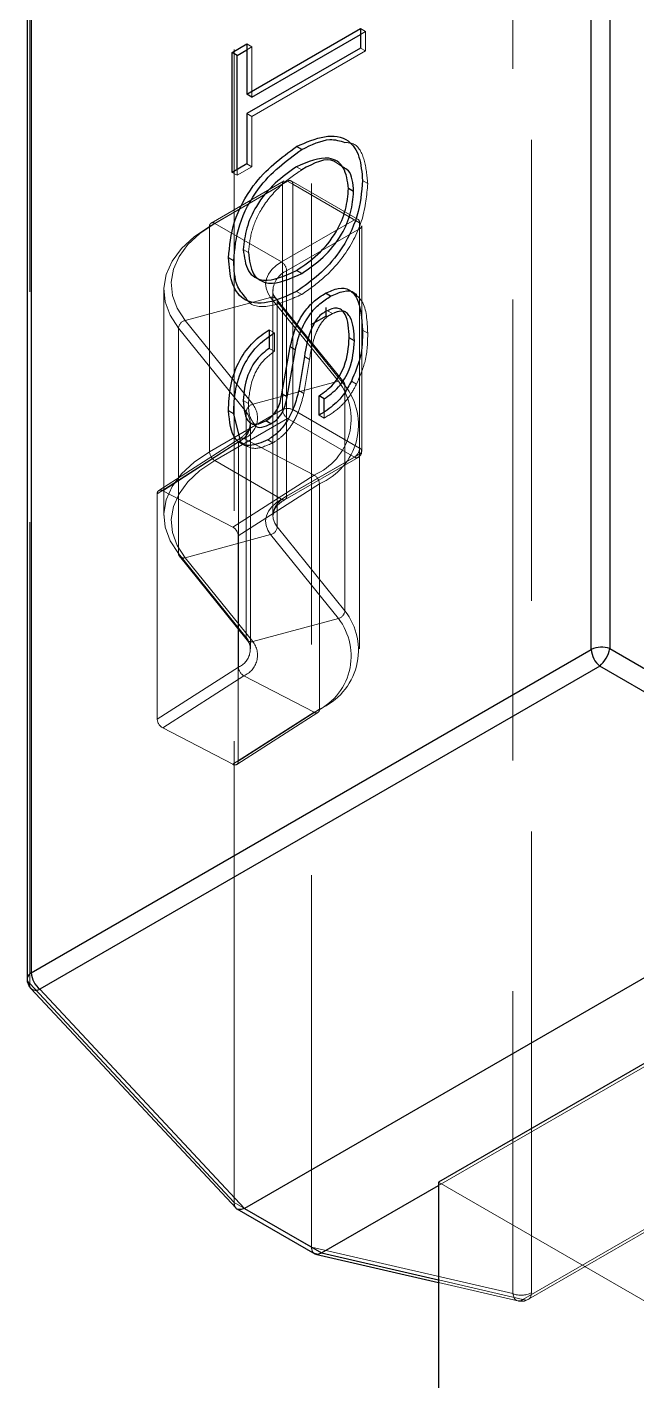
# Model space of a CAD drawing. Header units: millimetres. Extents: x 0 to 841, y 0 to 2287.
# Drawn here: x 597.566 to 599.245, y 219.451 to 223.18 of the extents above; entities that cross this region are included whole.
import ezdxf

# ---------------------------------------------------------------- set-up
doc = ezdxf.new("R2010")
doc.units = ezdxf.units.MM
doc.header["$PDSIZE"] = -1
doc.linetypes.add('HIDDEN', pattern=[1.905, 1.27, -0.635])

msp = doc.modelspace()

# ---------------------------------------------------------------- linework, layer by layer
at = {"color": 7, "linetype": 'Continuous', "lineweight": 25}
for p, q in [((599.1196, 221.4656), (599.1196, 226.0221)), ((599.1708, 226.0247), (599.1708, 221.4682)), ((597.5779, 225.1321), (597.5779, 220.5757)), ((597.5662, 225.1158), (597.5662, 220.5593)), ((598.1711, 222.9952), (598.4841, 223.1759)), ((598.1852, 222.987), (598.4841, 223.1595)), ((598.4841, 223.1759), (598.4841, 223.1223)), ((598.1305, 223.1101), (598.1711, 223.1335)), ((598.1446, 223.1019), (598.1711, 223.1172)), ((598.1711, 223.1335), (598.1711, 222.9952)), ((598.4841, 223.1223), (598.1711, 222.9416)), ((598.1305, 222.7799), (598.1305, 223.1101)), ((598.1446, 223.1019), (598.1305, 223.1101)), ((598.1446, 222.7881), (598.1446, 223.1019)), ((598.1852, 222.987), (598.1711, 222.9952)), ((598.1711, 222.9416), (598.1711, 222.8033)), ((598.3224, 222.8429), (598.3082, 222.851)), ((598.1711, 222.8033), (598.1305, 222.7799)), ((598.4653, 222.7268), (598.4512, 222.735)), ((598.135, 222.5361), (598.1208, 222.5443)), ((598.3224, 222.5015), (598.3082, 222.5097)), ((598.4016, 222.4387), (598.3875, 222.4468)), ((598.2329, 222.3465), (598.2329, 222.2951)), ((598.2677, 222.1702), (598.2909, 222.2996)), ((598.305, 222.2914), (598.2909, 222.2996)), ((598.4673, 222.316), (598.4531, 222.3241)), ((598.2818, 222.162), (598.305, 222.2914)), ((598.3295, 222.2728), (598.314, 222.1791)), ((598.2818, 222.162), (598.2677, 222.1702)), ((598.3701, 222.1111), (598.3701, 222.1646)), ((598.3842, 222.1565), (598.3701, 222.1646)), ((598.3842, 222.1212), (598.3842, 222.1565)), ((598.135, 222.1152), (598.1208, 222.1234)), ((598.1551, 222.0369), (598.135, 222.1152)), ((598.2374, 222.0873), (598.2232, 222.0955)), ((601.345, 221.5268), (598.6987, 219.9991)), ((597.5779, 220.5757), (599.1196, 221.4656)), ((599.1708, 221.4682), (599.9751, 221.0039)), ((599.143, 221.42), (597.6013, 220.53)), ((599.9472, 220.9557), (599.143, 221.42)), ((599.9468, 220.9554), (598.1649, 219.9267)), ((597.577, 220.532), (598.1417, 219.9269)), ((597.6013, 220.53), (598.1645, 219.9265)), ((598.3771, 219.8043), (598.6987, 219.9899)), ((598.6987, 219.9991), (598.6987, 217.5147)), ((598.1435, 219.9256), (598.3585, 219.8015)), ((598.1649, 219.9267), (598.3771, 219.8043)), ((598.3606, 219.8005), (598.6987, 219.7224)), ((598.3766, 219.804), (598.6987, 219.7296))]:
    msp.add_line(p, q, dxfattribs=at)
at = {"color": 7, "linetype": 'HIDDEN', "lineweight": 18}
for p, q in [((597.5735, 220.5461), (597.5735, 225.1026)), ((598.1366, 219.9431), (598.1366, 224.777)), ((598.3488, 224.6545), (598.3488, 219.8206)), ((598.9035, 224.3347), (598.9035, 219.6919)), ((598.9548, 219.6945), (598.9548, 224.3373)), ((598.4982, 223.1677), (598.4841, 223.1759)), ((598.4841, 223.1595), (598.4982, 223.1677)), ((598.4982, 223.1677), (598.4982, 223.1142)), ((598.1852, 223.1253), (598.1711, 223.1335)), ((598.1711, 223.1172), (598.1852, 223.1253)), ((598.1852, 223.1253), (598.1852, 222.987)), ((598.4982, 223.1142), (598.1852, 222.9335)), ((598.4982, 223.1142), (598.4841, 223.1223)), ((598.1852, 222.9335), (598.1711, 222.9416)), ((598.1852, 222.9335), (598.1852, 222.7952)), ((598.1446, 222.7717), (598.1305, 222.7799)), ((598.1852, 222.7952), (598.1446, 222.7717)), ((598.1446, 222.7717), (598.1446, 222.7881)), ((598.1852, 222.7952), (598.1711, 222.8033)), ((598.3224, 222.7871), (598.3082, 222.7953)), ((598.4361, 222.7939), (598.4155, 222.8076)), ((598.2695, 222.747), (598.0687, 222.6311)), ((598.2736, 222.7561), (598.0728, 222.6402)), ((598.0828, 222.6392), (598.2836, 222.7552)), ((598.2695, 222.1264), (598.2695, 222.747)), ((598.2836, 222.7552), (598.4675, 222.649)), ((598.4775, 222.65), (598.2936, 222.7561)), ((598.2978, 222.747), (598.2978, 222.1264)), ((598.4816, 222.6409), (598.2978, 222.747)), ((598.504, 222.7491), (598.4898, 222.7573)), ((598.0687, 222.0105), (598.0687, 222.6311)), ((598.0828, 222.6392), (598.2667, 222.5331)), ((598.4675, 222.649), (598.2667, 222.5331)), ((598.4816, 222.0203), (598.4816, 222.6409)), ((598.4875, 222.0121), (598.4875, 222.6327)), ((598.2808, 222.5086), (598.4816, 222.6245)), ((598.4816, 222.6245), (598.4816, 222.004)), ((598.1756, 222.5595), (598.1614, 222.5677)), ((598.2808, 222.5086), (598.2808, 221.888)), ((597.9427, 222.4556), (597.9427, 221.835)), ((598.2427, 222.4556), (598.2427, 221.835)), ((598.3224, 222.4435), (598.3082, 222.4517)), ((598.4731, 222.4436), (598.459, 222.4518)), ((598.0012, 222.3719), (598.2368, 222.4353)), ((598.2368, 222.4353), (598.4232, 222.2045)), ((598.4387, 222.2008), (598.2524, 222.4315)), ((598.2549, 222.4238), (598.2549, 221.8033)), ((598.4413, 222.1931), (598.2549, 222.4238)), ((598.1875, 222.1411), (598.0012, 222.3719)), ((598.4074, 222.3907), (598.3932, 222.3989)), ((597.983, 221.7301), (597.983, 222.3506)), ((597.983, 222.3506), (598.1694, 222.1199)), ((598.247, 222.3383), (598.2329, 222.3465)), ((598.247, 222.3383), (598.247, 222.287)), ((598.504, 222.3372), (598.4898, 222.3453)), ((598.247, 222.287), (598.2329, 222.2951)), ((598.3436, 222.2647), (598.3282, 222.171)), ((598.3436, 222.2647), (598.3295, 222.2728)), ((598.1875, 222.1411), (598.4232, 222.2045)), ((598.4413, 222.1931), (598.4413, 221.5725)), ((598.4731, 222.1966), (598.4589, 222.2048)), ((598.1756, 222.1431), (598.1614, 222.1513)), ((598.3282, 222.171), (598.314, 222.1791)), ((598.0687, 222.0105), (598.2695, 222.1264)), ((598.1694, 221.4993), (598.1694, 222.1199)), ((598.2978, 222.1264), (598.4816, 222.0203)), ((598.3842, 222.1029), (598.3701, 222.1111)), ((598.3842, 222.1029), (598.3842, 222.1212)), ((598.2836, 222.1019), (598.0828, 221.986)), ((598.1816, 221.4676), (598.1816, 222.0882)), ((598.4675, 221.9958), (598.2836, 222.1019)), ((598.4816, 221.4676), (598.4816, 222.0882)), ((598.1482, 222.038), (597.9247, 221.8946)), ((598.1523, 222.0471), (597.9287, 221.9037)), ((597.9395, 221.9032), (598.1631, 222.0466)), ((598.1482, 221.4174), (598.1482, 222.038)), ((598.1522, 222.0348), (598.1663, 222.0266)), ((598.1631, 222.0466), (598.3563, 221.9461)), ((598.2432, 222.0349), (598.229, 222.043)), ((598.2667, 221.8799), (598.4675, 221.9958)), ((598.2767, 221.8789), (598.4775, 221.9948)), ((598.4816, 222.004), (598.2808, 221.888)), ((598.2667, 221.8799), (598.0828, 221.986)), ((598.3563, 221.9461), (598.1327, 221.8028)), ((598.1476, 221.7788), (598.3712, 221.9221)), ((598.3712, 221.9221), (598.3712, 221.3015)), ((597.9247, 221.2741), (597.9247, 221.8946)), ((597.9395, 221.9032), (598.1327, 221.8028)), ((598.2368, 221.7821), (598.0012, 221.7186)), ((598.1476, 221.7788), (598.1476, 221.1582)), ((598.4232, 221.5513), (598.2368, 221.7821)), ((598.2549, 221.8033), (598.4413, 221.5725)), ((598.1694, 221.4993), (597.983, 221.7301)), ((597.9856, 221.7224), (598.172, 221.4916)), ((598.0012, 221.7186), (598.1875, 221.4879)), ((598.4232, 221.5513), (598.1875, 221.4879)), ((597.9247, 221.2741), (598.1482, 221.4174)), ((598.1631, 221.3933), (597.9395, 221.25)), ((598.3563, 221.2929), (598.1631, 221.3933)), ((598.1327, 221.1496), (598.3563, 221.2929)), ((598.1435, 221.1491), (598.3671, 221.2924)), ((598.3712, 221.3015), (598.1476, 221.1582)), ((598.1327, 221.1496), (597.9395, 221.25)), ((598.6987, 219.9899), (600.159, 220.8329)), ((600.5712, 220.6276), (598.9548, 219.6945)), ((598.9314, 219.6758), (600.5478, 220.609)), ((598.9465, 219.6762), (600.5629, 220.6093)), ((598.1366, 219.9426), (597.5735, 220.5461)), ((598.6987, 219.9991), (599.2794, 219.6638)), ((598.3488, 219.8206), (598.1366, 219.9431)), ((598.9035, 219.6919), (598.3488, 219.8201)), ((598.6987, 219.7296), (598.9314, 219.6758)), ((598.6987, 219.7224), (598.9175, 219.6718))]:
    msp.add_line(p, q, dxfattribs=at)
at = {"color": 7, "linetype": 'Continuous'}
for q in [(598.3897, 222.4078), (598.3478, 222.3595)]:
    msp.add_line((598.3897, 222.3836), q, dxfattribs=at)
at = {"color": 7, "linetype": 'HIDDEN', "lineweight": 18, "flags": 128}
for points in [[(598.0687, 222.6311), (598.026, 222.6023), (597.9913, 222.5702), (597.9656, 222.5353), (597.9493, 222.4987), (597.9429, 222.461), (597.9464, 222.4232), (597.9599, 222.3861), (597.983, 222.3506)], [(598.0012, 222.3719), (597.9791, 222.4057), (597.9663, 222.441), (597.9628, 222.477), (597.969, 222.513), (597.9845, 222.548), (598.0091, 222.5812), (598.0421, 222.6118), (598.0828, 222.6392)], [(598.2667, 222.5331), (598.2518, 222.5231), (598.2397, 222.5119), (598.2307, 222.4997), (598.225, 222.4869), (598.2228, 222.4738), (598.224, 222.4606), (598.2287, 222.4477), (598.2368, 222.4353)], [(597.983, 221.7301), (597.9599, 221.7655), (597.9464, 221.8026), (597.9429, 221.8404), (597.9493, 221.8781), (597.9656, 221.9148), (597.9913, 221.9496), (598.026, 221.9818), (598.0687, 222.0105)], [(598.0828, 221.986), (598.0421, 221.9586), (598.0091, 221.9279), (597.9845, 221.8947), (597.969, 221.8598), (597.9628, 221.8238), (597.9663, 221.7878), (597.9791, 221.7524), (598.0012, 221.7186)], [(598.2808, 221.888), (598.2679, 221.8794), (598.2574, 221.8696), (598.2496, 221.8591), (598.2447, 221.848), (598.2428, 221.8366), (598.2439, 221.8252), (598.2479, 221.814), (598.2549, 221.8033)], [(598.2368, 221.7821), (598.2287, 221.7944), (598.224, 221.8073), (598.2228, 221.8205), (598.225, 221.8337), (598.2307, 221.8465), (598.2397, 221.8586), (598.2518, 221.8699), (598.2667, 221.8799)], [(598.9314, 219.6758), (598.9269, 219.673), (598.9223, 219.6716), (598.918, 219.6717), (598.9139, 219.6732), (598.9103, 219.6761), (598.9073, 219.6803), (598.905, 219.6856), (598.9035, 219.6919)], [(598.9314, 219.6758), (598.9361, 219.6745), (598.9406, 219.6743), (598.9447, 219.6753), (598.9481, 219.6773), (598.951, 219.6803), (598.9531, 219.6843), (598.9543, 219.689), (598.9548, 219.6945)]]:
    msp.add_lwpolyline(points, dxfattribs=at)
at = {"color": 7, "linetype": 'HIDDEN', "lineweight": 18}
for centre, radius, start, end in [((598.2795, 222.748), 0.0101, 125.698, 185.6204), ((598.2891, 222.7484), 0.00873, 350.786, 129.2033), ((598.0773, 222.6325), 0.00873, 50.7967, 189.214), ((598.4716, 222.6418), 0.0101, 354.3796, 54.302), ((598.4775, 222.6337), 0.0101, 294.3747, 354.3052), ((598.2501, 222.5072), 0.0307, 2.6055, 57.3945), ((598.3066, 222.4499), 0.0641, 113.7014, 174.9785), ((598.2417, 222.4217), 0.0145, 42.8101, 109.9933), ((598.007, 222.3485), 0.0241, 104.0811, 174.8849), ((598.2899, 222.1012), 0.1686, 293.1683, 37.803), ((598.3016, 222.0847), 0.1769, 293.1683, 37.803), ((598.4293, 222.1934), 0.012, 358.7633, 38.1762), ((598.1272, 222.0871), 0.0535, 293.1683, 37.803), ((598.1388, 222.1033), 0.0617, 293.1683, 37.803), ((598.1934, 222.1178), 0.0241, 104.0811, 174.8849), ((598.2836, 222.0991), 0.0307, 62.6097, 117.3903), ((598.3002, 222.1278), 0.0307, 182.6055, 237.3945), ((598.1573, 222.0379), 0.0104, 55.9983, 117.7769), ((598.0994, 222.0119), 0.0307, 182.6055, 237.3945), ((598.4509, 222.0217), 0.0307, 302.6055, 357.3945), ((598.473, 222.0026), 0.00873, 230.7967, 9.214), ((598.4675, 222.0121), 0.02, 299.9973, 0), ((598.4785, 222.0121), 0.00873, 290.7834, 69.2166), ((598.3418, 221.9205), 0.0294, 2.9913, 60.4271), ((597.9339, 221.8957), 0.00935, 53.3177, 186.8215), ((598.2722, 221.8867), 0.00873, 230.7967, 9.214), ((598.1182, 221.7772), 0.0294, 2.9913, 60.4271), ((598.2309, 221.8054), 0.0241, 284.0811, 354.8849), ((597.9951, 221.7298), 0.012, 178.7633, 218.1762), ((597.9962, 221.7322), 0.0145, 222.8101, 289.9933), ((598.2899, 221.4479), 0.1686, 293.1683, 37.803), ((598.3016, 221.4641), 0.1769, 293.1683, 37.803), ((598.4173, 221.5747), 0.0241, 284.0811, 354.8849), ((598.1272, 221.4666), 0.0535, 293.1683, 37.803), ((598.1388, 221.4501), 0.0617, 293.1683, 37.803), ((598.1824, 221.4998), 0.013, 182.1001, 293.3338), ((598.1776, 221.4189), 0.0294, 182.9913, 240.4271), ((598.3621, 221.3015), 0.0104, 235.911, 298.7229), ((598.3609, 221.3006), 0.0103, 307.0094, 4.8682), ((597.954, 221.2756), 0.0294, 182.9913, 240.4271), ((598.1383, 221.1571), 0.00935, 233.3177, 6.8215), ((597.5835, 220.5602), 0.0173, 182.7397, 234.5446), ((597.5893, 220.5426), 0.0162, 167.5912, 220.5561), ((598.9263, 219.7502), 0.0626, 248.6939, 297.0888), ((598.9265, 219.7108), 0.04, 256.9859, 299.9973)]:
    msp.add_arc(centre, radius, start, end, dxfattribs=at)
at = {"color": 7, "linetype": 'Continuous', "lineweight": 25}
for centre, radius, start, end in [((599.1481, 221.4099), 0.0626, 68.6939, 117.0888), ((599.1821, 221.4688), 0.0626, 182.9073, 231.3092), ((599.0787, 221.4893), 0.0945, 312.8632, 347.1368), ((597.5857, 220.5577), 0.0196, 113.4621, 175.2177), ((597.6062, 220.5593), 0.04, 180, 223.019), ((597.6404, 220.5788), 0.0626, 182.9073, 231.3092), ((597.5907, 220.5491), 0.0219, 231.2965, 299.1171)]:
    msp.add_arc(centre, radius, start, end, dxfattribs=at)
for points, knots in [([(598.3082, 222.851), (598.3343, 222.8625), (598.3863, 222.8855), (598.451, 222.8763), (598.484, 222.8251), (598.4879, 222.7799), (598.4898, 222.7573)], [0, 0, 0, 0, 0.280766, 0.559553, 0.779356, 1, 1, 1, 1]), ([(598.3224, 222.8429), (598.3492, 222.8559), (598.3931, 222.8772), (598.4276, 222.8665), (598.4411, 222.8624)], [0, 0, 0, 0, 0.6099054, 1, 1, 1, 1]), ([(598.1208, 222.5443), (598.1238, 222.5769), (598.1296, 222.6418), (598.1965, 222.7688), (598.2658, 222.8198), (598.3082, 222.851)], [0, 0, 0, 0, 0.281135, 0.560381, 1, 1, 1, 1]), ([(598.135, 222.5361), (598.1379, 222.5687), (598.1438, 222.6336), (598.2106, 222.7606), (598.28, 222.8117), (598.3224, 222.8429)], [0, 0, 0, 0, 0.281135, 0.560381, 1, 1, 1, 1]), ([(598.4512, 222.735), (598.4483, 222.7561), (598.4425, 222.7981), (598.3907, 222.8308), (598.3395, 222.8087), (598.3082, 222.7953)], [0, 0, 0, 0, 0.280824, 0.560143, 1, 1, 1, 1]), ([(598.4155, 222.8076), (598.414, 222.8086), (598.392, 222.8242), (598.356, 222.805), (598.3224, 222.7871)], [0, 0, 0, 0, 0.065948, 1, 1, 1, 1]), ([(598.3082, 222.7953), (598.2883, 222.7814), (598.2486, 222.7538), (598.1975, 222.6936), (598.1677, 222.6255), (598.1635, 222.587), (598.1614, 222.5677)], [0, 0, 0, 0, 0.280882, 0.560067, 0.779616, 1, 1, 1, 1]), ([(598.4653, 222.7268), (598.4636, 222.7497), (598.4612, 222.7809), (598.4414, 222.7911), (598.4361, 222.7939)], [0, 0, 0, 0, 0.731173, 1, 1, 1, 1]), ([(598.4898, 222.7573), (598.4871, 222.7252), (598.4816, 222.6611), (598.4329, 222.5633), (598.3699, 222.4953), (598.3288, 222.4662), (598.3082, 222.4517)], [0, 0, 0, 0, 0.280263, 0.55858, 0.778975, 1, 1, 1, 1]), ([(598.3082, 222.5097), (598.328, 222.5231), (598.3675, 222.5499), (598.418, 222.6105), (598.446, 222.6782), (598.4495, 222.716), (598.4512, 222.735)], [0, 0, 0, 0, 0.280886, 0.559907, 0.779495, 1, 1, 1, 1]), ([(598.3224, 222.5015), (598.3422, 222.515), (598.3816, 222.5418), (598.4322, 222.6023), (598.4602, 222.67), (598.4636, 222.7079), (598.4653, 222.7268)], [0, 0, 0, 0, 0.280886, 0.559907, 0.779495, 1, 1, 1, 1]), ([(598.1614, 222.5677), (598.1641, 222.5459), (598.1694, 222.5024), (598.2238, 222.4711), (598.2762, 222.495), (598.3082, 222.5097)], [0, 0, 0, 0, 0.280748, 0.559819, 1, 1, 1, 1]), ([(598.1756, 222.5595), (598.1782, 222.5377), (598.1836, 222.4943), (598.238, 222.4629), (598.2903, 222.4869), (598.3224, 222.5015)], [0, 0, 0, 0, 0.280748, 0.559819, 1, 1, 1, 1]), ([(598.3082, 222.4517), (598.2814, 222.4394), (598.228, 222.4149), (598.1605, 222.4217), (598.1261, 222.4742), (598.1226, 222.5209), (598.1208, 222.5443)], [0, 0, 0, 0, 0.280853, 0.559628, 0.779347, 1, 1, 1, 1]), ([(598.1679, 222.4354), (598.159, 222.4457), (598.1382, 222.4697), (598.1362, 222.5119), (598.135, 222.5361)], [0, 0, 0, 0, 0.427849, 1, 1, 1, 1]), ([(598.2909, 222.2996), (598.2946, 222.3159), (598.3021, 222.3485), (598.3267, 222.3943), (598.3573, 222.4275), (598.3774, 222.4404), (598.3875, 222.4468)], [0, 0, 0, 0, 0.280441, 0.559451, 0.779474, 1, 1, 1, 1]), ([(598.3875, 222.4468), (598.3996, 222.4525), (598.4238, 222.4639), (598.4556, 222.4588), (598.4844, 222.423), (598.4876, 222.3773), (598.4898, 222.3453)], [0, 0, 0, 0, 0.186972, 0.373347, 0.560154, 1, 1, 1, 1]), ([(598.4016, 222.4387), (598.4135, 222.4441), (598.4374, 222.455), (598.463, 222.454), (598.4708, 222.4441), (598.4722, 222.4423)], [0, 0, 0, 0, 0.450992, 0.900543, 1, 1, 1, 1]), ([(598.305, 222.2914), (598.3088, 222.3078), (598.3163, 222.3403), (598.3408, 222.3862), (598.3715, 222.4193), (598.3916, 222.4322), (598.4016, 222.4387)], [0, 0, 0, 0, 0.280441, 0.559451, 0.779474, 1, 1, 1, 1]), ([(598.4531, 222.3241), (598.4519, 222.3479), (598.4503, 222.3776), (598.4345, 222.4001), (598.4233, 222.4064), (598.4089, 222.4061), (598.3985, 222.4013), (598.3932, 222.3989)], [0, 0, 0, 0, 0.499082, 0.624446, 0.749632, 0.874738, 1, 1, 1, 1]), ([(598.3932, 222.3989), (598.3886, 222.3966), (598.3792, 222.3922), (598.3657, 222.3788), (598.3548, 222.362), (598.3385, 222.3261), (598.3335, 222.2965), (598.3295, 222.2728)], [0, 0, 0, 0, 0.125132, 0.250051, 0.3751, 0.500419, 1, 1, 1, 1]), ([(598.4673, 222.316), (598.4661, 222.34), (598.4646, 222.37), (598.4485, 222.3915), (598.4412, 222.3974), (598.436, 222.3971), (598.4355, 222.3971)], [0, 0, 0, 0, 0.655332, 0.819945, 0.984323, 1, 1, 1, 1]), ([(598.1208, 222.1234), (598.1217, 222.1455), (598.1234, 222.1897), (598.1464, 222.2601), (598.1887, 222.3159), (598.2181, 222.3363), (598.2329, 222.3465)], [0, 0, 0, 0, 0.281051, 0.56001, 0.779449, 1, 1, 1, 1]), ([(598.135, 222.1152), (598.1358, 222.1374), (598.1375, 222.1816), (598.1605, 222.252), (598.2028, 222.3077), (598.2323, 222.3281), (598.247, 222.3383)], [0, 0, 0, 0, 0.281051, 0.56001, 0.779449, 1, 1, 1, 1]), ([(598.4898, 222.3453), (598.4895, 222.3202), (598.489, 222.2754), (598.4681, 222.2263), (598.4589, 222.2048)], [0, 0, 0, 0, 0.561832, 1, 1, 1, 1]), ([(598.2329, 222.2951), (598.2209, 222.2862), (598.197, 222.2682), (598.1665, 222.2116), (598.1633, 222.1742), (598.1614, 222.1513)], [0, 0, 0, 0, 0.280336, 0.559431, 1, 1, 1, 1]), ([(598.3701, 222.1646), (598.3837, 222.174), (598.4108, 222.1928), (598.4484, 222.2556), (598.4513, 222.2981), (598.4531, 222.3241)], [0, 0, 0, 0, 0.281068, 0.5599516, 1, 1, 1, 1]), ([(598.3842, 222.1565), (598.3978, 222.1659), (598.4249, 222.1846), (598.4625, 222.2475), (598.4655, 222.29), (598.4673, 222.316)], [0, 0, 0, 0, 0.281068, 0.5599516, 1, 1, 1, 1]), ([(598.4589, 222.2048), (598.4526, 222.1931), (598.4401, 222.1697), (598.409, 222.1351), (598.3848, 222.1202), (598.3701, 222.1111)], [0, 0, 0, 0, 0.280017, 0.560188, 1, 1, 1, 1]), ([(598.1614, 222.1513), (598.1621, 222.1394), (598.1635, 222.1158), (598.175, 222.0897), (598.198, 222.0831), (598.2148, 222.0913), (598.2232, 222.0955)], [0, 0, 0, 0, 0.281258, 0.560741, 0.779851, 1, 1, 1, 1]), ([(598.2232, 222.0955), (598.2297, 222.0997), (598.2425, 222.1082), (598.2619, 222.1363), (598.2655, 222.1573), (598.2677, 222.1702)], [0, 0, 0, 0, 0.2810652, 0.5608572, 1, 1, 1, 1]), ([(598.314, 222.1791), (598.3104, 222.1644), (598.3031, 222.1349), (598.2829, 222.0934), (598.2562, 222.0611), (598.2381, 222.0491), (598.229, 222.043)], [0, 0, 0, 0, 0.280633, 0.560163, 0.77988, 1, 1, 1, 1]), ([(598.2374, 222.0873), (598.2438, 222.0916), (598.2566, 222.1001), (598.2761, 222.1281), (598.2796, 222.1492), (598.2818, 222.162)], [0, 0, 0, 0, 0.2810652, 0.5608572, 1, 1, 1, 1]), ([(598.229, 222.043), (598.2118, 222.0356), (598.1773, 222.0209), (598.1285, 222.0438), (598.1238, 222.0932), (598.1208, 222.1234)], [0, 0, 0, 0, 0.281149, 0.560398, 1, 1, 1, 1]), ([(598.19, 222.0884), (598.1908, 222.0866), (598.1948, 222.0777), (598.2127, 222.0756), (598.2291, 222.0834), (598.2374, 222.0873)], [0, 0, 0, 0, 0.113826, 0.555864, 1, 1, 1, 1]), ([(598.1645, 219.9265), (598.1603, 219.9251), (598.1517, 219.9222), (598.1436, 219.924), (598.1415, 219.9275), (598.1412, 219.928)], [0, 0, 0, 0, 0.444873, 0.923384, 1, 1, 1, 1]), ([(598.1645, 219.9265), (598.1646, 219.9265), (598.1647, 219.9266), (598.1649, 219.9267), (598.1649, 219.9267)], [0, 0, 0, 0, 0.560423, 1, 1, 1, 1]), ([(598.3766, 219.804), (598.373, 219.802), (598.3661, 219.7984), (598.3608, 219.8011), (598.3583, 219.8024)], [0, 0, 0, 0, 0.542026, 1, 1, 1, 1]), ([(598.3771, 219.8043), (598.377, 219.8042), (598.3768, 219.8041), (598.3767, 219.8041), (598.3766, 219.804)], [0, 0, 0, 0, 0.559524, 1, 1, 1, 1])]:
    msp.add_open_spline(points, degree=3, knots=knots, dxfattribs=at)
at = {"color": 7, "linetype": 'HIDDEN', "lineweight": 18}
for points, knots in [([(598.4411, 222.8624), (598.4492, 222.8618), (598.4754, 222.8598), (598.4975, 222.8155), (598.5018, 222.7713), (598.504, 222.7491)], [0, 0, 0, 0, 0.18384, 0.591141, 1, 1, 1, 1]), ([(598.3224, 222.7871), (598.3025, 222.7732), (598.2627, 222.7457), (598.2116, 222.6854), (598.1818, 222.6174), (598.1777, 222.5788), (598.1756, 222.5595)], [0, 0, 0, 0, 0.280882, 0.560067, 0.779616, 1, 1, 1, 1]), ([(598.504, 222.7491), (598.5012, 222.717), (598.4957, 222.6529), (598.4471, 222.5552), (598.3841, 222.4871), (598.343, 222.4581), (598.3224, 222.4435)], [0, 0, 0, 0, 0.280263, 0.55858, 0.778975, 1, 1, 1, 1]), ([(598.3224, 222.4435), (598.2961, 222.4319), (598.2436, 222.4086), (598.185, 222.407), (598.1703, 222.4314), (598.1679, 222.4354)], [0, 0, 0, 0, 0.457158, 0.910935, 1, 1, 1, 1]), ([(598.2524, 222.4315), (598.2468, 222.4388), (598.2405, 222.447), (598.2434, 222.4551), (598.2438, 222.456)], [0, 0, 0, 0, 0.879242, 1, 1, 1, 1]), ([(598.4722, 222.4423), (598.4778, 222.4368), (598.5006, 222.4145), (598.5025, 222.3704), (598.504, 222.3372)], [0, 0, 0, 0, 0.2486662, 1, 1, 1, 1]), ([(598.4074, 222.3907), (598.4027, 222.3885), (598.3934, 222.384), (598.3798, 222.3706), (598.3689, 222.3539), (598.3527, 222.3179), (598.3477, 222.2883), (598.3436, 222.2647)], [0, 0, 0, 0, 0.125132, 0.250051, 0.3751, 0.500419, 1, 1, 1, 1]), ([(598.4355, 222.3971), (598.4314, 222.3974), (598.4227, 222.398), (598.4126, 222.3932), (598.4074, 222.3907)], [0, 0, 0, 0, 0.474638, 1, 1, 1, 1]), ([(598.504, 222.3372), (598.5037, 222.312), (598.5032, 222.2672), (598.4822, 222.2181), (598.4731, 222.1966)], [0, 0, 0, 0, 0.561832, 1, 1, 1, 1]), ([(598.247, 222.287), (598.2351, 222.278), (598.2112, 222.2601), (598.1806, 222.2034), (598.1775, 222.166), (598.1756, 222.1431)], [0, 0, 0, 0, 0.280336, 0.559431, 1, 1, 1, 1]), ([(598.4731, 222.1966), (598.4668, 222.1849), (598.4542, 222.1616), (598.4231, 222.1269), (598.399, 222.112), (598.3842, 222.1029)], [0, 0, 0, 0, 0.280017, 0.560188, 1, 1, 1, 1]), ([(598.1756, 222.1431), (598.1759, 222.1308), (598.1766, 222.1089), (598.1859, 222.0947), (598.19, 222.0884)], [0, 0, 0, 0, 0.557697, 1, 1, 1, 1]), ([(598.3282, 222.171), (598.3245, 222.1562), (598.3172, 222.1268), (598.297, 222.0852), (598.2704, 222.0529), (598.2522, 222.0409), (598.2432, 222.0349)], [0, 0, 0, 0, 0.280633, 0.560163, 0.77988, 1, 1, 1, 1]), ([(598.1806, 222.0877), (598.18, 222.0809), (598.1787, 222.0679), (598.1609, 222.0538), (598.1523, 222.0471)], [0, 0, 0, 0, 0.52028, 1, 1, 1, 1]), ([(598.2432, 222.0349), (598.2255, 222.0271), (598.1903, 222.0115), (598.1668, 222.0285), (598.1551, 222.0369)], [0, 0, 0, 0, 0.501695, 1, 1, 1, 1]), ([(598.2438, 221.8357), (598.2447, 221.8423), (598.2462, 221.855), (598.2633, 221.8708), (598.2749, 221.8778), (598.2767, 221.8789)], [0, 0, 0, 0, 0.481505, 0.920724, 1, 1, 1, 1]), ([(598.172, 221.4916), (598.1775, 221.4844), (598.1838, 221.4761), (598.1809, 221.4681), (598.1806, 221.4672)], [0, 0, 0, 0, 0.879962, 1, 1, 1, 1]), ([(598.1366, 219.9431), (598.1366, 219.943), (598.1366, 219.9428), (598.1366, 219.9426), (598.1366, 219.9426)], [0, 0, 0, 0, 0.559524, 1, 1, 1, 1]), ([(598.1412, 219.928), (598.1398, 219.9297), (598.1367, 219.9333), (598.1367, 219.9393), (598.1366, 219.9426)], [0, 0, 0, 0, 0.460776, 1, 1, 1, 1]), ([(598.3488, 219.8201), (598.3488, 219.8202), (598.3488, 219.8204), (598.3488, 219.8205), (598.3488, 219.8206)], [0, 0, 0, 0, 0.560423, 1, 1, 1, 1]), ([(598.3583, 219.8024), (598.3576, 219.8025), (598.3542, 219.8033), (598.3506, 219.8097), (598.3494, 219.8167), (598.3488, 219.8201)], [0, 0, 0, 0, 0.124912, 0.578417, 1, 1, 1, 1])]:
    msp.add_open_spline(points, degree=3, knots=knots, dxfattribs=at)
at = {"color": 7, "linetype": 'Continuous'}
msp.add_point((598.3897, 222.3836), dxfattribs=at)

doc.saveas('drawing.dxf')
